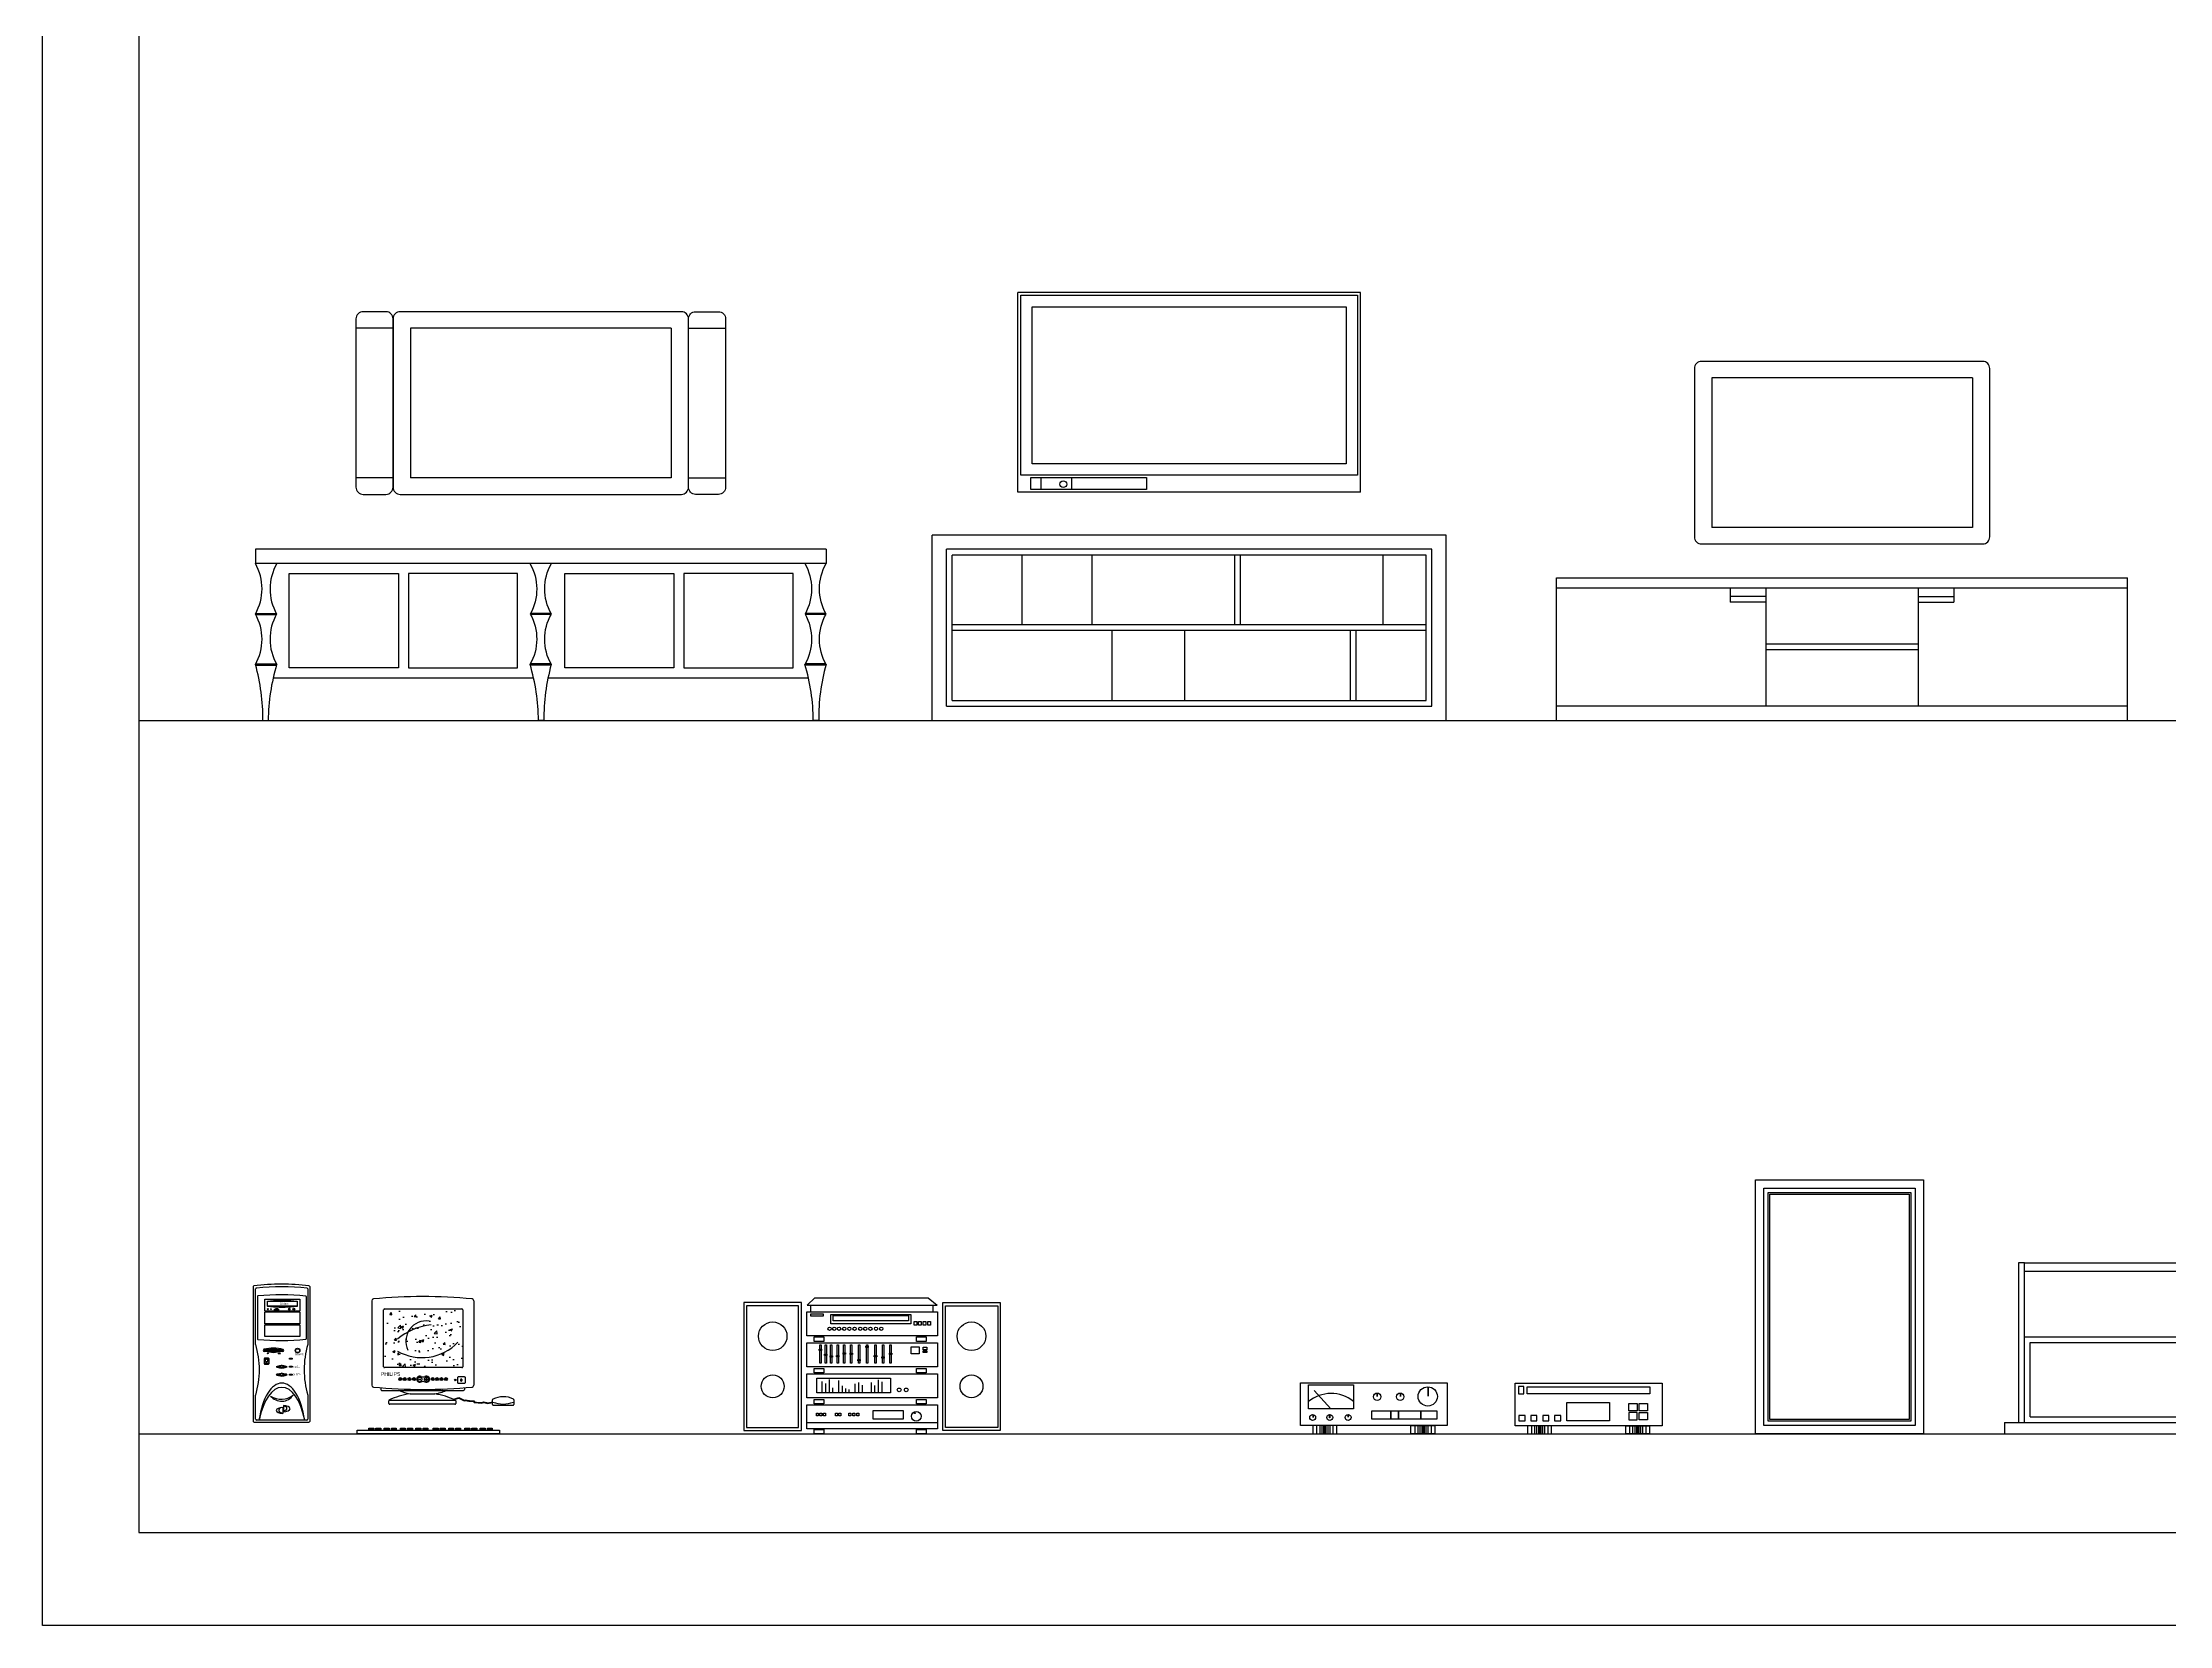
# Model space of a CAD drawing. Header units: inches. Extents: x 11.8 to 54.3, y 10.8 to 35.6.
# Drawn here: x 11.78 to 19.23, y 10.83 to 16.37 of the extents above; entities that cross this region are included whole.
import ezdxf

# ---------------------------------------------------------------- set-up
doc = ezdxf.new("R2010")
doc.units = ezdxf.units.IN
doc.header["$MEASUREMENT"] = 0
for name, color, linetype in [('02', 2, 'Continuous'), ('1', 1, 'Continuous'), ('4', 4, 'Continuous'), ('8', 8, 'Continuous'), ('kadrbm', 4, 'Continuous')]:
    doc.layers.add(name, color=color, linetype=linetype)
doc.styles.get("Standard").update_dxf_attribs({"font": 'arial.ttf'})

# ---------------------------------------------------------------- blocks, each defined once
blk = doc.blocks.new('kadrbm')
at = {"layer": 'kadrbm', "color": 4}
blk.add_lwpolyline([(0, 0), (0, 24.7972), (21, 24.7972), (21, 0), (0, 0)], close=True, dxfattribs=at)
blk.add_lwpolyline([(20.6631, 0.3257), (20.6631, 24.4603), (0.3369, 24.4603), (0.3369, 0.3257), (20.6631, 0.3257)], dxfattribs=at)

msp = doc.modelspace()

# ---------------------------------------------------------------- hatches: boundary and pattern name
at = {"layer": '8'}
h = msp.add_hatch(dxfattribs=at)
h.set_pattern_fill('AR-CONC', color=256, scale=0.011897, style=0)
h.set_pattern_definition([(50, (-48.27111, 1.78042), (0.08533445, -0.0074658), [0.00892296, -0.09815256]), (355, (-48.27111, 1.78042), (-0.01650763, 0.0894904), [0.00713837, -0.07852205]), (100.4514, (-48.264, 1.7798), (0.06882688, 0.08202455), [0.00758335, -0.08341684]), (46.1842, (-48.27111, 1.80421), (0.12697266, -0.01969226), [0.01338444, -0.14722884]), (96.6356, (-48.26053, 1.80257), (0.11119944, 0.11589353), [0.01137502, -0.12512524]), (351.1842, (-48.27111, 1.80421), (0.11119935, 0.11589362), [0.01070755, -0.11778307]), (21, (-48.259215, 1.798264), (0.0710157, -0.0479007), [0.00892296, -0.09815256]), (326, (-48.259215, 1.79826), (0.02894791, 0.08627313), [0.00713837, -0.07852205]), (71.4514, (-48.2533, 1.79427), (0.09996364, 0.03837236), [0.00758335, -0.08341684]), (37.5, (-48.271112, 1.780418), (0.001446692, 0.039605314), [0, -0.077570266, 0, -0.079711776, 0, -0.07881948]), (7.5, (-48.27111, 1.78042), (0.03129812, 0.046924266), [0, -0.04544761, 0, -0.075785674, 0, -0.030040632]), (327.5, (-48.297643, 1.78042), (0.06351035, -0.002683416), [0, -0.0297432, 0, -0.092798784, 0, -0.12313685]), (317.5, (-48.30954, 1.78042), (0.06938329, 0.01190977), [0, -0.03866616, 0, -0.06162791, 0, -0.08744501])])
h.paths.add_polyline_path([(12.9766, 11.9364, 0.414214), (12.9736, 11.9334), (12.9736, 11.7332, 0.414214), (12.9766, 11.7302), (13.2478, 11.7302, 0.414214), (13.2507, 11.7332), (13.2507, 11.9334, 0.414214), (13.2478, 11.9364)])
h = msp.add_hatch(color=256, dxfattribs=at)
h.paths.add_polyline_path([(14.7475, 11.7806), (14.7458, 11.7806), (14.7458, 11.776), (14.7475, 11.776)])
h.paths.add_polyline_path([(14.7475, 11.776), (14.7522, 11.776), (14.7522, 11.7806), (14.7475, 11.7806)])
h.paths.add_polyline_path([(14.7541, 11.7806), (14.7522, 11.7806), (14.7522, 11.776), (14.7541, 11.776)])
h.paths.add_polyline_path([(14.7274, 11.7683), (14.7257, 11.7683), (14.7257, 11.7637), (14.7274, 11.7637)])
h.paths.add_polyline_path([(14.7257, 11.7683), (14.721, 11.7683), (14.721, 11.7637), (14.7257, 11.7637)])
h.paths.add_polyline_path([(14.719, 11.7637), (14.721, 11.7637), (14.721, 11.7683), (14.719, 11.7683)])
h.paths.add_polyline_path([(14.6945, 11.7683), (14.6993, 11.7683), (14.6993, 11.7729), (14.6945, 11.7729)])
h.paths.add_polyline_path([(14.6945, 11.7729), (14.6928, 11.7729), (14.6928, 11.7683), (14.6945, 11.7683)])
h.paths.add_polyline_path([(14.7011, 11.7729), (14.6993, 11.7729), (14.6993, 11.7683), (14.7011, 11.7683)])
h.paths.add_polyline_path([(14.6653, 11.8052), (14.6634, 11.8052), (14.6634, 11.8005), (14.6653, 11.8005)])
h.paths.add_polyline_path([(14.6701, 11.8005), (14.6701, 11.8052), (14.6653, 11.8052), (14.6653, 11.8005)])
h.paths.add_polyline_path([(14.6718, 11.8052), (14.6701, 11.8052), (14.6701, 11.8005), (14.6718, 11.8005)])

# ---------------------------------------------------------------- linework, layer by layer
at = {"layer": '02'}
for p, q in [((12.5163, 12.0142), (12.5163, 11.542)), ((12.5251, 11.8118), (12.5251, 12.0064)), ((12.7079, 12.0061), (12.7079, 11.8115)), ((12.7146, 12.0142), (12.7146, 11.542)), ((12.5317, 11.9799), (12.5317, 11.8307)), ((12.5938, 11.9341), (12.5938, 11.9318)), ((12.5942, 11.9362), (12.6027, 11.938)), ((12.6027, 11.9362), (12.5942, 11.9362)), ((12.5942, 11.9362), (12.5942, 11.9362)), ((12.5943, 11.9341), (12.5943, 11.9318)), ((12.5948, 11.9341), (12.5948, 11.9318)), ((12.5953, 11.9341), (12.5953, 11.9318)), ((12.5958, 11.9341), (12.5958, 11.9318)), ((12.5963, 11.9341), (12.5963, 11.9318)), ((12.5969, 11.9341), (12.5969, 11.9318)), ((12.5973, 11.9341), (12.5973, 11.9318)), ((12.5979, 11.9341), (12.5979, 11.9318)), ((12.5983, 11.9341), (12.5983, 11.9318)), ((12.5989, 11.9341), (12.5989, 11.9318)), ((12.5994, 11.9341), (12.5994, 11.9318)), ((12.5999, 11.9341), (12.5999, 11.9318)), ((12.6004, 11.9341), (12.6004, 11.9318)), ((12.6009, 11.9341), (12.6009, 11.9318)), ((12.6014, 11.9341), (12.6014, 11.9318)), ((12.6019, 11.9341), (12.6019, 11.9318)), ((12.6024, 11.9341), (12.6024, 11.9318)), ((12.6027, 11.938), (12.6027, 11.9362)), ((12.6029, 11.9341), (12.6029, 11.9318)), ((12.6034, 11.9341), (12.6034, 11.9318)), ((12.6597, 11.9343), (12.6616, 11.9343)), ((12.7023, 11.9796), (12.7023, 11.831)), ((12.9322, 11.965), (12.9322, 11.6683)), ((12.9736, 11.7332), (12.9736, 11.9334)), ((12.9766, 11.9364), (13.2478, 11.9364)), ((13.2507, 11.9334), (13.2507, 11.7332)), ((13.2891, 11.965), (13.2891, 11.6683)), ((14.4572, 11.9497), (14.4849, 11.9748)), ((14.4572, 11.9497), (14.9128, 11.9497)), ((14.4708, 11.9264), (14.4708, 11.9497)), ((14.4849, 11.9748), (14.881, 11.9748)), ((14.881, 11.9748), (14.9128, 11.9497)), ((14.8991, 11.9264), (14.8991, 11.9497)), ((12.5663, 11.7816), (12.5697, 11.7816)), ((12.5696, 11.7796), (12.5664, 11.7796)), ((12.6049, 11.782), (12.6106, 11.782)), ((12.6104, 11.7788), (12.6051, 11.7788)), ((12.5558, 11.7431), (12.5558, 11.7626)), ((12.5563, 11.7585), (12.5563, 11.7628)), ((12.5568, 11.7633), (12.5631, 11.7633)), ((12.5573, 11.7641), (12.5693, 11.7641)), ((12.5693, 11.7416), (12.5573, 11.7416)), ((12.567, 11.7592), (12.567, 11.7583)), ((12.5682, 11.7608), (12.5682, 11.7597)), ((12.5708, 11.7626), (12.5708, 11.7431)), ((12.597, 11.7331), (12.6111, 11.7331)), ((12.597, 11.7055), (12.6111, 11.7055)), ((12.6215, 11.7331), (12.6359, 11.7331)), ((12.6215, 11.7055), (12.6359, 11.7055)), ((13.2478, 11.7302), (12.9766, 11.7302)), ((12.5251, 11.5496), (12.5251, 11.6337)), ((12.7079, 11.634), (12.7079, 11.5496)), ((12.9635, 11.6601), (12.9635, 11.6536)), ((12.9665, 11.6506), (13.2535, 11.6506)), ((13.029, 11.6887), (13.029, 11.6909)), ((13.0353, 11.6909), (13.0353, 11.6887)), ((13.0446, 11.6887), (13.0446, 11.6909)), ((13.0509, 11.6909), (13.0509, 11.6887)), ((13.061, 11.6887), (13.061, 11.6909)), ((13.0618, 11.69), (13.0628, 11.6902)), ((13.0618, 11.69), (13.0628, 11.6897)), ((13.0628, 11.6902), (13.0626, 11.69)), ((13.0626, 11.69), (13.0657, 11.69)), ((13.0628, 11.6897), (13.0626, 11.69)), ((13.0655, 11.6902), (13.0657, 11.69)), ((13.0665, 11.69), (13.0655, 11.6902)), ((13.0655, 11.6897), (13.0657, 11.69)), ((13.0665, 11.69), (13.0655, 11.6897)), ((13.066, 11.6385), (13.1529, 11.6382)), ((13.0673, 11.6909), (13.0673, 11.6887)), ((13.077, 11.6887), (13.077, 11.6909)), ((13.0801, 11.6916), (13.0798, 11.6904)), ((13.0798, 11.6904), (13.0801, 11.6907)), ((13.0798, 11.6892), (13.0801, 11.6889)), ((13.0801, 11.688), (13.0798, 11.6892)), ((13.0801, 11.6916), (13.0804, 11.6904)), ((13.0804, 11.6904), (13.0801, 11.6907)), ((13.0801, 11.6906), (13.0801, 11.689)), ((13.0804, 11.6892), (13.0801, 11.6889)), ((13.0801, 11.688), (13.0804, 11.6892)), ((13.0833, 11.6909), (13.0833, 11.6887)), ((13.0959, 11.6896), (13.1041, 11.6896)), ((13.1184, 11.6894), (13.1291, 11.6894)), ((13.1241, 11.6941), (13.1241, 11.6842)), ((13.143, 11.6924), (13.1478, 11.6924)), ((13.1478, 11.6876), (13.143, 11.6876)), ((13.1595, 11.6927), (13.1585, 11.6875)), ((13.1634, 11.6875), (13.1585, 11.6875)), ((13.1595, 11.6927), (13.1625, 11.6927)), ((13.1625, 11.6927), (13.1634, 11.6875)), ((13.1714, 11.69), (13.1738, 11.69)), ((13.1727, 11.693), (13.1743, 11.6915)), ((13.1743, 11.6884), (13.1728, 11.6868)), ((13.1758, 11.6941), (13.1758, 11.6922)), ((13.1758, 11.6876), (13.1758, 11.6858)), ((13.1775, 11.6884), (13.1791, 11.6869)), ((13.1791, 11.6932), (13.1776, 11.6916)), ((13.1782, 11.69), (13.1806, 11.69)), ((13.1914, 11.6923), (13.1914, 11.6878)), ((13.2457, 11.6921), (13.2457, 11.6868)), ((13.2565, 11.66), (13.2565, 11.6536)), ((12.6204, 11.591), (12.6204, 11.5692)), ((12.6221, 11.5971), (12.6221, 11.5753)), ((12.9921, 11.6047), (12.9921, 11.6136)), ((12.995, 11.6166), (13.2234, 11.6166)), ((13.2234, 11.6017), (12.995, 11.6017)), ((13.2198, 11.62), (13.2375, 11.6253)), ((13.2209, 11.6185), (13.2366, 11.6233)), ((13.2264, 11.6136), (13.2264, 11.6047)), ((13.2366, 11.6233), (13.2551, 11.6141)), ((13.2375, 11.6253), (13.2559, 11.6161)), ((13.2551, 11.6141), (13.2597, 11.6148)), ((13.2559, 11.6161), (13.2605, 11.6169)), ((13.2597, 11.6148), (13.272, 11.6133)), ((13.2605, 11.6169), (13.2728, 11.6153)), ((13.272, 11.6133), (13.2735, 11.6133)), ((13.2728, 11.6153), (13.2744, 11.6153)), ((13.2735, 11.6133), (13.2881, 11.6117)), ((13.2744, 11.6153), (13.289, 11.6138)), ((13.2881, 11.6117), (13.2912, 11.6079)), ((13.289, 11.6138), (13.292, 11.61)), ((13.2912, 11.6079), (13.305, 11.6064)), ((13.292, 11.61), (13.3059, 11.6084)), ((13.305, 11.6064), (13.3074, 11.6064)), ((13.3059, 11.6084), (13.3082, 11.6084)), ((13.3074, 11.6064), (13.3104, 11.6064)), ((13.3082, 11.6084), (13.3113, 11.6084)), ((13.3104, 11.6064), (13.3166, 11.6056)), ((13.3113, 11.6084), (13.3174, 11.6077)), ((13.3166, 11.6056), (13.3243, 11.6079)), ((13.3174, 11.6077), (13.3251, 11.61)), ((13.3243, 11.6079), (13.3389, 11.6048)), ((13.3251, 11.61), (13.3397, 11.6069)), ((13.3389, 11.6048), (13.3542, 11.6085)), ((13.3397, 11.6069), (13.355, 11.6105)), ((13.355, 11.6008), (13.355, 11.6172)), ((13.3574, 11.5984), (13.4274, 11.5984)), ((13.4298, 11.6176), (13.4298, 11.6008)), ((12.5193, 11.539), (12.7116, 11.539)), ((12.7049, 11.5466), (12.5281, 11.5466)), ((14.4563, 11.5384), (14.9136, 11.5384))]:
    msp.add_line(p, q, dxfattribs=at)
for points in [[(12.5588, 11.9703), (12.6786, 11.9703, -0.414214), (12.6801, 11.9688), (12.6801, 11.93, -0.414214), (12.6786, 11.9285), (12.5588, 11.9285, -0.414214), (12.5573, 11.93), (12.5573, 11.9688, -0.414214)], [(12.5588, 11.9255), (12.6786, 11.9255, -0.414214), (12.6801, 11.9241), (12.6801, 11.8852, -0.414214), (12.6786, 11.8837), (12.5588, 11.8837, -0.414214), (12.5573, 11.8852), (12.5573, 11.9241, -0.414214)], [(12.568, 11.9633), (12.6696, 11.9633, -0.414214), (12.6711, 11.9618), (12.6711, 11.9465, -0.414214), (12.6696, 11.945), (12.568, 11.945, -0.414214), (12.5665, 11.9465), (12.5665, 11.9618, -0.414214)], [(12.5685, 11.9627), (12.6693, 11.9627, -0.414214), (12.6708, 11.9612), (12.6708, 11.9471, -0.414214), (12.6693, 11.9456), (12.5685, 11.9456, -0.414214), (12.567, 11.9471), (12.567, 11.9612, -0.414214)], [(12.5588, 11.8808), (12.6786, 11.8808, -0.414214), (12.6801, 11.8793), (12.6801, 11.8405, -0.414214), (12.6786, 11.839), (12.5588, 11.839, -0.414214), (12.5573, 11.8405), (12.5573, 11.8793, -0.414214)], [(13.0465, 11.6929), (13.0488, 11.6929, -0.414214), (13.0493, 11.6924), (13.0493, 11.6908, -0.414214), (13.0488, 11.6903), (13.0465, 11.6903, -0.414214), (13.046, 11.6908), (13.046, 11.6924, -0.414214)], [(13.2357, 11.6987), (13.2566, 11.6987, -0.414214), (13.2586, 11.6967), (13.2586, 11.677, -0.414214), (13.2566, 11.675), (13.2357, 11.675, -0.414214), (13.2338, 11.677), (13.2338, 11.6967, -0.414214)]]:
    msp.add_lwpolyline(points, format="xyb", close=True, dxfattribs=at)
for points in [[(12.5916, 11.9351), (12.6054, 11.9351), (12.6054, 11.9309), (12.5916, 11.9309)], [(12.5934, 11.9343), (12.6037, 11.9343), (12.6037, 11.9315), (12.5934, 11.9315)], [(12.643, 11.9354), (12.6413, 11.9364), (12.6413, 11.9345)], [(12.6446, 11.9354), (12.6435, 11.9361), (12.6435, 11.9348)], [(12.6453, 11.9354), (12.6443, 11.9361), (12.6443, 11.9348)], [(12.6572, 11.9362), (12.6588, 11.9362), (12.6588, 11.9347), (12.6572, 11.9347)], [(12.6607, 11.9364), (12.6597, 11.9347), (12.6616, 11.9347)], [(14.4373, 11.9589), (14.2361, 11.9589), (14.2361, 11.5098), (14.4373, 11.5098)], [(14.4274, 11.9469), (14.2444, 11.9469), (14.2444, 11.5206), (14.4274, 11.5206)], [(14.4563, 11.9264), (14.9136, 11.9264), (14.9136, 11.842), (14.4563, 11.842)], [(14.9327, 11.9589), (15.1339, 11.9589), (15.1339, 11.5098), (14.9327, 11.5098)], [(14.9426, 11.9469), (15.1256, 11.9469), (15.1256, 11.5206), (14.9426, 11.5206)], [(14.4699, 11.9189), (14.5131, 11.9189), (14.5131, 11.9102), (14.4699, 11.9102)], [(14.5407, 11.9166), (14.8202, 11.9166), (14.8202, 11.8837), (14.5407, 11.8837)], [(14.5488, 11.9131), (14.8127, 11.9131), (14.8127, 11.8941), (14.5488, 11.8941)], [(14.8329, 11.8924), (14.8421, 11.8924), (14.8421, 11.8791), (14.8329, 11.8791)], [(14.8473, 11.8924), (14.8565, 11.8924), (14.8565, 11.8791), (14.8473, 11.8791)], [(14.864, 11.8924), (14.8732, 11.8924), (14.8732, 11.8791), (14.864, 11.8791)], [(14.8807, 11.8924), (14.8899, 11.8924), (14.8899, 11.8791), (14.8807, 11.8791)], [(12.5553, 11.794), (12.6203, 11.794), (12.6203, 11.7877), (12.5553, 11.7877)], [(14.4563, 11.8173), (14.9136, 11.8173), (14.9136, 11.7329), (14.4563, 11.7329)], [(14.4815, 11.8377), (14.5159, 11.8377), (14.5159, 11.8224), (14.4815, 11.8224)], [(14.4998, 11.7954), (14.5081, 11.7954), (14.5081, 11.7908), (14.4998, 11.7908)], [(14.5183, 11.7774), (14.5266, 11.7774), (14.5266, 11.7727), (14.5183, 11.7727)], [(14.5832, 11.782), (14.5915, 11.782), (14.5915, 11.7774), (14.5832, 11.7774)], [(14.6077, 11.7815), (14.6161, 11.7815), (14.6161, 11.7769), (14.6077, 11.7769)], [(14.6634, 11.8052), (14.6718, 11.8052), (14.6718, 11.8005), (14.6634, 11.8005)], [(14.6653, 11.8097), (14.6701, 11.8097), (14.6701, 11.7459), (14.6653, 11.7459)], [(14.6945, 11.8097), (14.6993, 11.8097), (14.6993, 11.7459), (14.6945, 11.7459)], [(14.721, 11.8097), (14.7257, 11.8097), (14.7257, 11.7459), (14.721, 11.7459)], [(14.7458, 11.7806), (14.7541, 11.7806), (14.7541, 11.776), (14.7458, 11.776)], [(14.7475, 11.8097), (14.7522, 11.8097), (14.7522, 11.7459), (14.7475, 11.7459)], [(14.8222, 11.8036), (14.85, 11.8036), (14.85, 11.7785), (14.8222, 11.7785)], [(14.8402, 11.8377), (14.8747, 11.8377), (14.8747, 11.8224), (14.8402, 11.8224)], [(14.8636, 11.8015), (14.8765, 11.8015), (14.8765, 11.7927), (14.8636, 11.7927)], [(14.8641, 11.7893), (14.8763, 11.7893), (14.8763, 11.7832), (14.8641, 11.7832)], [(12.5578, 11.7475), (12.5685, 11.7475), (12.5685, 11.744), (12.5578, 11.744)], [(12.5589, 11.7468), (12.5672, 11.7468), (12.5672, 11.7451), (12.5589, 11.7451)], [(12.6441, 11.7633), (12.6531, 11.7633), (12.6531, 11.7603), (12.6441, 11.7603)], [(12.6441, 11.7355), (12.6531, 11.7355), (12.6531, 11.7325), (12.6441, 11.7325)], [(12.6441, 11.707), (12.6531, 11.707), (12.6531, 11.704), (12.6441, 11.704)], [(14.4563, 11.7091), (14.9136, 11.7091), (14.9136, 11.6247), (14.4563, 11.6247)], [(14.4815, 11.7275), (14.5159, 11.7275), (14.5159, 11.7122), (14.4815, 11.7122)], [(14.5381, 11.7719), (14.5465, 11.7719), (14.5465, 11.7672), (14.5381, 11.7672)], [(14.5605, 11.7732), (14.5688, 11.7732), (14.5688, 11.7686), (14.5605, 11.7686)], [(14.6347, 11.7584), (14.6431, 11.7584), (14.6431, 11.7538), (14.6347, 11.7538)], [(14.6928, 11.7729), (14.7011, 11.7729), (14.7011, 11.7683), (14.6928, 11.7683)], [(14.719, 11.7683), (14.7274, 11.7683), (14.7274, 11.7637), (14.719, 11.7637)], [(14.8402, 11.7275), (14.8747, 11.7275), (14.8747, 11.7122), (14.8402, 11.7122)], [(14.491, 11.6932), (14.75, 11.6932), (14.75, 11.642), (14.491, 11.642)], [(14.4563, 11.6), (14.9136, 11.6), (14.9136, 11.5156), (14.4563, 11.5156)], [(14.4815, 11.6186), (14.5159, 11.6186), (14.5159, 11.6033), (14.4815, 11.6033)], [(14.4897, 11.5712), (14.4962, 11.5712), (14.4962, 11.561), (14.4897, 11.561)], [(14.5021, 11.5712), (14.5086, 11.5712), (14.5086, 11.561), (14.5021, 11.561)], [(14.5152, 11.5712), (14.5217, 11.5712), (14.5217, 11.561), (14.5152, 11.561)], [(14.5567, 11.5712), (14.5632, 11.5712), (14.5632, 11.561), (14.5567, 11.561)], [(14.5683, 11.5712), (14.5749, 11.5712), (14.5749, 11.561), (14.5683, 11.561)], [(14.604, 11.5712), (14.6106, 11.5712), (14.6106, 11.561), (14.604, 11.561)], [(14.6179, 11.5712), (14.6244, 11.5712), (14.6244, 11.561), (14.6179, 11.561)], [(14.6317, 11.5712), (14.6383, 11.5712), (14.6383, 11.561), (14.6317, 11.561)], [(14.6893, 11.5799), (14.7942, 11.5799), (14.7942, 11.5501), (14.6893, 11.5501)], [(14.8402, 11.6186), (14.8747, 11.6186), (14.8747, 11.6033), (14.8402, 11.6033)], [(12.8812, 11.5114), (13.3796, 11.5114), (13.3796, 11.4983), (12.8812, 11.4983)], [(12.9217, 11.5177), (12.9386, 11.5177), (12.9386, 11.5129), (12.9217, 11.5129)], [(12.9465, 11.5177), (12.9634, 11.5177), (12.9634, 11.5129), (12.9465, 11.5129)], [(12.9759, 11.5177), (12.9928, 11.5177), (12.9928, 11.5129), (12.9759, 11.5129)], [(13.0008, 11.5177), (13.0176, 11.5177), (13.0176, 11.5129), (13.0008, 11.5129)], [(13.0325, 11.5177), (13.0494, 11.5177), (13.0494, 11.5129), (13.0325, 11.5129)], [(13.0573, 11.5177), (13.0742, 11.5177), (13.0742, 11.5129), (13.0573, 11.5129)], [(13.0867, 11.5177), (13.1036, 11.5177), (13.1036, 11.5129), (13.0867, 11.5129)], [(13.1115, 11.5177), (13.1284, 11.5177), (13.1284, 11.5129), (13.1115, 11.5129)], [(13.1473, 11.5177), (13.1642, 11.5177), (13.1642, 11.5129), (13.1473, 11.5129)], [(13.1721, 11.5177), (13.189, 11.5177), (13.189, 11.5129), (13.1721, 11.5129)], [(13.2015, 11.5177), (13.2184, 11.5177), (13.2184, 11.5129), (13.2015, 11.5129)], [(13.2264, 11.5177), (13.2432, 11.5177), (13.2432, 11.5129), (13.2264, 11.5129)], [(13.2581, 11.5177), (13.275, 11.5177), (13.275, 11.5129), (13.2581, 11.5129)], [(13.2829, 11.5177), (13.2998, 11.5177), (13.2998, 11.5129), (13.2829, 11.5129)], [(13.3123, 11.5177), (13.3292, 11.5177), (13.3292, 11.5129), (13.3123, 11.5129)], [(13.3371, 11.5177), (13.354, 11.5177), (13.354, 11.5129), (13.3371, 11.5129)], [(14.4815, 11.5136), (14.5159, 11.5136), (14.5159, 11.4983), (14.4815, 11.4983)], [(14.8402, 11.5136), (14.8747, 11.5136), (14.8747, 11.4983), (14.8402, 11.4983)]]:
    msp.add_lwpolyline(points, close=True, dxfattribs=at)
for points in [[(14.5017, 11.7954), (14.5017, 11.8097), (14.5064, 11.8097), (14.5064, 11.7954)], [(14.5064, 11.7908), (14.5064, 11.7459), (14.5017, 11.7459), (14.5017, 11.7908)], [(14.52, 11.7774), (14.52, 11.8097), (14.5247, 11.8097), (14.5247, 11.7774)], [(14.5397, 11.7719), (14.5397, 11.8097), (14.5444, 11.8097), (14.5444, 11.7719)], [(14.5621, 11.7732), (14.5621, 11.8097), (14.5669, 11.8097), (14.5669, 11.7732)], [(14.5845, 11.782), (14.5845, 11.8097), (14.5893, 11.8097), (14.5893, 11.782)], [(14.5893, 11.7774), (14.5893, 11.7459), (14.5845, 11.7459), (14.5845, 11.7774)], [(14.6096, 11.7815), (14.6096, 11.8097), (14.6144, 11.8097), (14.6144, 11.7815)], [(14.6144, 11.7769), (14.6144, 11.7459), (14.6096, 11.7459), (14.6096, 11.7769)], [(14.6368, 11.7584), (14.6368, 11.8097), (14.6415, 11.8097), (14.6415, 11.7584)], [(14.5247, 11.7727), (14.5247, 11.7459), (14.52, 11.7459), (14.52, 11.7727)], [(14.5444, 11.7672), (14.5444, 11.7459), (14.5397, 11.7459), (14.5397, 11.7672)], [(14.5669, 11.7686), (14.5669, 11.7459), (14.5621, 11.7459), (14.5621, 11.7686)], [(14.6415, 11.7538), (14.6415, 11.7459), (14.6368, 11.7459), (14.6368, 11.7538)], [(14.5088, 11.6822), (14.5088, 11.6418)], [(14.5219, 11.6744), (14.5219, 11.6418)], [(14.5346, 11.6886), (14.5346, 11.6418)], [(14.5466, 11.6595), (14.5466, 11.6418)], [(14.5675, 11.6847), (14.5675, 11.6418)], [(14.5797, 11.6663), (14.5797, 11.6418)], [(14.5918, 11.6574), (14.5918, 11.6418)], [(14.604, 11.6542), (14.604, 11.6418)], [(14.625, 11.6737), (14.625, 11.6418)], [(14.6378, 11.6779), (14.6378, 11.6418)], [(14.6507, 11.6691), (14.6507, 11.6422)], [(14.6812, 11.6779), (14.6812, 11.6418)], [(14.6936, 11.6677), (14.6936, 11.6422)], [(14.7067, 11.6878), (14.7067, 11.6418)], [(14.7194, 11.6811), (14.7194, 11.6422)]]:
    msp.add_lwpolyline(points, dxfattribs=at)
for centre, radius in [((12.5678, 11.9353), 0.00223), ((12.5786, 11.9353), 0.00101), ((12.6431, 11.9353), 0.00324), ((12.659, 11.9353), 0.00324), ((14.3367, 11.8405), 0.0501), ((14.5361, 11.8665), 0.00576), ((14.5523, 11.8665), 0.00576), ((14.5695, 11.8665), 0.00576), ((14.5874, 11.8665), 0.00576), ((14.6053, 11.8665), 0.00576), ((14.6237, 11.8665), 0.00576), ((14.6433, 11.8665), 0.00576), ((14.6612, 11.8665), 0.00576), ((14.679, 11.8665), 0.00576), ((14.6986, 11.8665), 0.00576), ((14.717, 11.8665), 0.00576), ((15.0333, 11.8405), 0.0501), ((12.6719, 11.7899), 0.00808), ((12.672, 11.7898), 0.00686), ((12.6164, 11.733), 0.00377), ((12.6164, 11.7054), 0.00377), ((14.3367, 11.6647), 0.0401), ((15.0333, 11.6647), 0.0401), ((13.032, 11.69), 0.0052), ((13.0476, 11.69), 0.0052), ((13.0639, 11.69), 0.0052), ((13.0799, 11.69), 0.0052), ((13.1002, 11.6894), 0.00751), ((13.1239, 11.6894), 0.00751), ((13.1453, 11.69), 0.0052), ((13.1609, 11.69), 0.0052), ((13.1759, 11.69), 0.0052), ((13.176, 11.6901), 0.00194), ((13.1916, 11.69), 0.0052), ((13.1914, 11.6901), 0.00233), ((13.2245, 11.6871), 0.00289), ((14.7798, 11.6523), 0.00649), ((14.8045, 11.6523), 0.00649), ((14.8396, 11.5598), 0.0169), ((14.8344, 11.5706), 0.0013)]:
    msp.add_circle(centre, radius, dxfattribs=at)
for centre, radius, start, end in [((12.6155, 11.1925), 0.8215, 96.93714, 96.94137), ((12.5193, 12.0142), 0.00297, 96.75277, 180), ((12.6155, 11.2014), 0.8215, 83.25776, 96.75277), ((12.5281, 12.0064), 0.00297, 96.13061, 180), ((12.6155, 11.1925), 0.8215, 83.72695, 96.13061), ((12.7049, 12.0061), 0.00297, 0, 83.72695), ((12.7116, 12.0142), 0.00297, 0, 83.25776), ((12.5332, 11.9799), 0.00149, 95.76194, 180), ((12.6155, 11.1641), 0.8215, 84.03019, 95.76194), ((12.6179, 11.6234), 0.3423, 83.14217, 96.85783), ((12.6179, 12.2847), 0.3423, 263.14217, 276.85783), ((12.7008, 11.9796), 0.00149, 0, 84.03019), ((12.9382, 11.965), 0.00595, 95.47705, 180), ((13.1107, 10.1653), 1.8139, 84.52633, 95.47705), ((12.9766, 11.9334), 0.00297, 90, 180), ((13.2478, 11.9334), 0.00297, 0, 90), ((13.2832, 11.965), 0.00595, 0, 84.52633), ((13.1631, 11.659), 0.2221, 95.95229, 129.56509), ((13.1223, 11.8232), 0.0709, 81.30864, 206.46792), ((13.1354, 11.9088), 0.0157, 261.30864, 278.69136), ((12.2281, 11.7228), 0.3101, 343.31119, 16.68881), ((12.5332, 11.8307), 0.00149, 180, 264.23806), ((12.6155, 12.6466), 0.8215, 264.23806, 275.96981), ((12.556, 11.7909), 0.00404, 115.19735, 248.99612), ((12.5876, 11.6664), 0.1324, 75.18539, 104.56822), ((12.5531, 11.6559), 0.1312, 81.05466, 89.38655), ((12.5665, 11.7806), 0.000974, 103.89645, 263.61005), ((12.5695, 11.7806), 0.000974, 276.38995, 76.10355), ((12.587, 11.7419), 0.0538, 75.79513, 104.48357), ((12.587, 11.8399), 0.0538, 255.51643, 284.20487), ((12.587, 11.8376), 0.0538, 255.51643, 285.54286), ((12.6201, 11.6559), 0.1312, 89.64902, 98.19027), ((12.6053, 11.7804), 0.00162, 103.89645, 263.61005), ((12.6102, 11.7804), 0.00162, 276.38995, 76.10355), ((12.6194, 11.7909), 0.00404, 291.20315, 60.35365), ((13.005, 11.7228), 0.3101, 163.37106, 196.62894), ((12.7008, 11.831), 0.00149, 275.96981, 0), ((13.1082, 11.9396), 0.1742, 240.22853, 316.25123), ((12.5573, 11.7626), 0.00149, 90, 180), ((12.5573, 11.7431), 0.00149, 180, 270), ((12.5712, 11.7447), 0.0203, 113.45102, 137.20265), ((12.5568, 11.7628), 0.000496, 90, 180), ((12.5655, 11.7512), 0.00985, 73.96679, 129.40685), ((12.5651, 11.7521), 0.0082, 67.43822, 134.42526), ((12.5693, 11.7626), 0.00149, 0, 90), ((12.5693, 11.7431), 0.00149, 270, 0), ((12.6164, 11.6855), 0.0514, 94.33675, 112.24581), ((12.6164, 11.7806), 0.0514, 247.75408, 265.81656), ((12.6164, 11.6579), 0.0514, 94.33675, 112.24581), ((12.6164, 11.753), 0.0514, 247.75408, 265.81656), ((12.6163, 11.7331), 0.00519, 44.59279, 135.80974), ((12.6163, 11.7055), 0.00519, 44.59279, 135.80974), ((12.6163, 11.7331), 0.00519, 226.32332, 313.27308), ((12.6163, 11.7055), 0.00519, 226.32332, 313.27308), ((12.6164, 11.7806), 0.0514, 273.77984, 292.24581), ((12.6164, 11.753), 0.0514, 273.77984, 292.24581), ((12.6164, 11.6855), 0.0514, 67.75419, 86.06579), ((12.6164, 11.6579), 0.0514, 67.75419, 86.06579), ((12.9766, 11.7332), 0.00297, 180, 270), ((13.1001, 11.6896), 0.0108, 60.30384, 299.90349), ((13.1235, 11.6896), 0.0108, 238.96579, 120.86958), ((13.2478, 11.7332), 0.00297, 270, 0), ((12.6157, 11.6617), 0.0491, 218.87745, 326.19884), ((12.6147, 11.6844), 0.0652, 235.21534, 309.86095), ((12.9382, 11.6683), 0.00595, 180, 264.52295), ((13.1107, 13.468), 1.8139, 264.52295, 275.47367), ((12.9665, 11.6536), 0.00297, 180, 270), ((13.1087, 11.3587), 0.283, 98.6796, 114.34319), ((13.09, 11.7804), 0.144, 244.35073, 260.38312), ((13.0294, 11.6909), 0.000496, 102.35863, 180), ((13.0294, 11.6887), 0.000496, 180, 257.64137), ((13.0321, 11.6787), 0.013, 77.64137, 102.35863), ((13.0321, 11.701), 0.013, 257.64137, 282.35863), ((13.0332, 11.6898), 0.00173, 102.66107, 263.76138), ((13.0348, 11.6909), 0.000496, 0, 77.64137), ((13.0348, 11.6887), 0.000496, 282.35863, 0), ((13.0451, 11.6909), 0.000496, 102.35863, 180), ((13.0451, 11.6887), 0.000496, 180, 257.64137), ((13.0477, 11.6787), 0.013, 77.64137, 102.35863), ((13.0477, 11.701), 0.013, 257.64137, 282.35863), ((13.0504, 11.6909), 0.000496, 0, 77.64137), ((13.0504, 11.6887), 0.000496, 282.35863, 0), ((13.0615, 11.6909), 0.000496, 102.35863, 180), ((13.0615, 11.6887), 0.000496, 180, 257.64137), ((13.0641, 11.6787), 0.013, 77.64137, 102.35863), ((13.0641, 11.701), 0.013, 257.64137, 282.35863), ((13.0668, 11.6909), 0.000496, 0, 77.64137), ((13.0668, 11.6887), 0.000496, 282.35863, 0), ((13.0774, 11.6909), 0.000496, 102.35863, 180), ((13.0774, 11.6887), 0.000496, 180, 257.64137), ((13.0801, 11.6787), 0.013, 77.64137, 102.35863), ((13.0801, 11.701), 0.013, 257.64137, 282.35863), ((13.0828, 11.6909), 0.000496, 0, 77.64137), ((13.0828, 11.6887), 0.000496, 282.35863, 0), ((13.1118, 11.7149), 0.0172, 242.1042, 298.56179), ((13.1118, 11.6643), 0.0172, 61.43821, 117.8958), ((13.143, 11.6919), 0.000496, 90, 191.93549), ((13.1338, 11.6899), 0.00891, 348.72221, 11.93549), ((13.143, 11.6881), 0.000496, 168.72221, 270), ((13.1478, 11.6919), 0.000496, 348.06451, 90), ((13.1478, 11.6881), 0.000496, 270, 11.27779), ((13.1571, 11.6899), 0.00891, 168.06451, 191.27779), ((13.1303, 11.7804), 0.144, 279.03374, 295.64927), ((13.1087, 11.3587), 0.283, 65.6756, 81.00741), ((13.1077, 11.7804), 0.144, 299.72775, 299.75384), ((13.2456, 11.6863), 0.00325, 100.45867, 75.87451), ((13.2535, 11.6536), 0.00297, 270, 0), ((13.2832, 11.6683), 0.00595, 275.47367, 0), ((13.3928, 11.5512), 0.0773, 62.42529, 118.19592), ((12.995, 11.6136), 0.00297, 90, 180), ((12.995, 11.6047), 0.00297, 180, 270), ((13.2234, 11.6136), 0.00297, 0, 90), ((13.2234, 11.6047), 0.00297, 270, 0), ((13.3574, 11.6172), 0.00238, 118.19592, 180), ((13.3574, 11.6008), 0.00238, 180, 270), ((13.3923, 11.7032), 0.1006, 248.95054, 291.09797), ((13.4274, 11.6008), 0.00238, 270, 0), ((13.4274, 11.6176), 0.00238, 0, 62.42529), ((12.5193, 11.542), 0.00297, 180, 270), ((12.5281, 11.5496), 0.00297, 180, 270), ((12.7049, 11.5496), 0.00297, 270, 0), ((12.7116, 11.542), 0.00297, 270, 0)]:
    msp.add_arc(centre, radius, start, end, dxfattribs=at)
for centre, major_axis, ratio, start_param, end_param in [((12.5634, 11.7558), (-0.00593, 0), 0.71212, 5.489977, 10.357157), ((12.5634, 11.7557), (-0.00526, 0), 0.658119, 5.583084, 10.246621), ((12.6168, 11.4866), (0, 0.1895), 0.445378, 5.034596, 7.531775), ((12.6172, 11.4681), (0, 0.1931), 0.452174, 5.13098, 7.43539), ((12.6217, 11.5801), (-0.0242, 0), 0.451852, 4.767271, 7.7991), ((12.6215, 11.5811), (-0.0156, 0), 0.647482, 4.993237, 7.780694), ((12.6217, 11.5862), (-0.0242, 0), 0.451852, 7.869054, 10.980502)]:
    msp.add_ellipse(centre, major_axis=major_axis, ratio=ratio, start_param=start_param, end_param=end_param, dxfattribs=at)
at = {"layer": '02', "extrusion": (0, 0, -1)}
msp.add_ellipse((12.6179, 11.5875), major_axis=(0.0156, 0), ratio=0.647482, start_param=4.993237, end_param=7.585875, dxfattribs=at)
at = {"layer": '1'}
for p, q in [((16.396, 15.4984), (15.196, 15.4984)), ((15.196, 14.7983), (15.196, 15.4984)), ((16.396, 14.7983), (16.396, 15.4984)), ((13.0066, 15.3732), (12.8766, 15.3732)), ((13.9806, 15.3732), (13.0676, 15.3732)), ((13.0676, 15.3732), (13.0676, 14.8482)), ((13.9806, 15.3732), (13.9806, 14.8482)), ((14.0416, 15.3732), (14.1716, 15.3732)), ((18.5401, 15.1994), (17.6271, 15.1994)), ((17.6271, 15.1994), (17.6271, 14.6744)), ((18.5401, 15.1994), (18.5401, 14.6744)), ((13.0066, 14.8482), (12.8766, 14.8482)), ((13.9806, 14.8482), (13.0676, 14.8482)), ((14.0416, 14.8482), (14.1716, 14.8482)), ((15.276, 14.8495), (15.276, 14.8077)), ((15.3831, 14.8495), (15.3831, 14.8077)), ((16.396, 14.7983), (15.196, 14.7983)), ((14.896, 13.9983), (14.896, 14.6483)), ((16.696, 14.6483), (14.896, 14.6483)), ((16.696, 13.9983), (16.696, 14.6483)), ((18.5401, 14.6744), (17.6271, 14.6744)), ((14.5241, 14.5983), (12.5241, 14.5983)), ((12.5241, 14.5983), (12.5241, 14.5483)), ((14.5241, 14.5483), (12.5241, 14.5483)), ((14.5241, 14.5983), (14.5241, 14.5483)), ((14.946, 14.0483), (14.946, 14.5983)), ((16.646, 14.5983), (14.946, 14.5983)), ((14.966, 14.0683), (14.966, 14.5783)), ((16.626, 14.5783), (14.966, 14.5783)), ((15.211, 14.3333), (15.211, 14.5783)), ((15.456, 14.3333), (15.456, 14.5783)), ((15.956, 14.3333), (15.956, 14.5783)), ((15.976, 14.3333), (15.976, 14.5783)), ((16.476, 14.3333), (16.476, 14.5783)), ((16.626, 14.0683), (16.626, 14.5783)), ((16.646, 14.0483), (16.646, 14.5983)), ((17.0836, 13.9983), (17.0836, 14.4983)), ((17.0836, 14.4983), (19.0836, 14.4983)), ((17.0836, 14.4633), (19.0836, 14.4633)), ((17.692, 14.4633), (17.692, 14.4133)), ((17.817, 14.4633), (17.817, 14.0483)), ((18.3503, 14.4633), (18.3503, 14.0483)), ((18.4753, 14.4633), (18.4753, 14.4133)), ((19.0836, 13.9983), (19.0836, 14.4983)), ((17.817, 14.4333), (17.692, 14.4333)), ((17.817, 14.4133), (17.692, 14.4133)), ((18.3503, 14.4333), (18.4753, 14.4333)), ((18.3503, 14.4133), (18.4753, 14.4133)), ((12.5252, 14.3735), (12.5972, 14.3735)), ((12.5252, 14.3695), (12.5972, 14.3695)), ((13.5601, 14.3735), (13.4881, 14.3735)), ((13.5601, 14.3695), (13.4881, 14.3695)), ((14.523, 14.3735), (14.451, 14.3735)), ((14.523, 14.3695), (14.451, 14.3695)), ((16.626, 14.3333), (14.966, 14.3333)), ((16.626, 14.3133), (14.966, 14.3133)), ((15.526, 14.0683), (15.526, 14.3133)), ((15.781, 14.0683), (15.781, 14.3133)), ((16.361, 14.0683), (16.361, 14.3133)), ((16.381, 14.0683), (16.381, 14.3133)), ((18.3503, 14.2658), (17.817, 14.2658)), ((18.3503, 14.2458), (17.817, 14.2458)), ((12.5252, 14.1926), (12.598, 14.1926)), ((12.5257, 14.1966), (12.5975, 14.1966)), ((13.5601, 14.1926), (13.4873, 14.1926)), ((13.5596, 14.1966), (13.4878, 14.1966)), ((14.523, 14.1926), (14.4502, 14.1926)), ((14.5225, 14.1966), (14.4507, 14.1966)), ((12.5866, 14.1483), (13.4987, 14.1483)), ((13.5495, 14.1483), (14.4616, 14.1483)), ((14.946, 14.0483), (16.646, 14.0483)), ((14.966, 14.0683), (16.626, 14.0683)), ((19.0836, 14.0483), (17.0836, 14.0483)), ((12.1152, 13.9983), (32.4414, 13.9983)), ((12.5504, 13.9983), (12.5692, 13.9983)), ((13.5349, 13.9983), (13.5161, 13.9983)), ((14.4978, 13.9983), (14.479, 13.9983)), ((14.896, 13.9983), (16.696, 13.9983)), ((17.7802, 11.4983), (17.7802, 12.3884)), ((17.7802, 12.3884), (18.3686, 12.3884)), ((18.3686, 12.3884), (18.3686, 11.4983)), ((17.8092, 11.5273), (17.8092, 12.3594)), ((17.8092, 12.3594), (18.3396, 12.3594)), ((17.8242, 11.5423), (17.8242, 12.3444)), ((17.8242, 12.3444), (18.3246, 12.3444)), ((17.8302, 11.5483), (17.8302, 12.3384)), ((17.8302, 12.3384), (18.3186, 12.3384)), ((18.3186, 12.3384), (18.3186, 11.5483)), ((18.3246, 12.3444), (18.3246, 11.5423)), ((18.3396, 12.3594), (18.3396, 11.5273)), ((18.7024, 11.5383), (18.7024, 12.0983)), ((18.7024, 12.0983), (18.7224, 12.0983)), ((18.7224, 11.5383), (18.7224, 12.0983)), ((18.7224, 12.0977), (21.1824, 12.0977)), ((18.7224, 12.0683), (21.1824, 12.0683)), ((18.7224, 11.8383), (21.1824, 11.8383)), ((18.7424, 11.8183), (21.1624, 11.8183)), ((18.7424, 11.5583), (18.7424, 11.8183)), ((17.7802, 11.4983), (17.7802, 11.6097)), ((17.8092, 11.5273), (17.8092, 11.6097)), ((17.8242, 11.5423), (17.8242, 11.6097)), ((17.8302, 11.5483), (17.8302, 11.6097)), ((18.7424, 11.5583), (21.1624, 11.5583)), ((12.1152, 11.4983), (32.4414, 11.4983)), ((18.3686, 11.4983), (17.7802, 11.4983)), ((18.3396, 11.5273), (17.8092, 11.5273)), ((18.3246, 11.5423), (17.8242, 11.5423)), ((18.3186, 11.5483), (17.8302, 11.5483)), ((18.6524, 11.5383), (21.2524, 11.5383)), ((18.6524, 11.5383), (18.6524, 11.4983)), ((18.6524, 11.4983), (21.2524, 11.4983))]:
    msp.add_line(p, q, dxfattribs=at)
for points in [[(12.9016, 14.7907), (12.9816, 14.7907, 0.414214), (13.0066, 14.8157), (13.0066, 15.4057, 0.414214), (12.9816, 15.4307), (12.9016, 15.4307, 0.414214), (12.8766, 15.4057), (12.8766, 14.8157, 0.414214)], [(13.0316, 14.7907), (14.0166, 14.7907, 0.414214), (14.0416, 14.8157), (14.0416, 15.4057, 0.414214), (14.0166, 15.4307), (13.0316, 15.4307, 0.414214), (13.0066, 15.4057), (13.0066, 14.8157, 0.414214)], [(14.1466, 14.7907), (14.0666, 14.7907, -0.414214), (14.0416, 14.8157), (14.0416, 15.4057, -0.414214), (14.0666, 15.4307), (14.1466, 15.4307, -0.414214), (14.1716, 15.4057), (14.1716, 14.8157, -0.414214)], [(17.5911, 14.6169), (18.5761, 14.6169, 0.414214), (18.6011, 14.6419), (18.6011, 15.2319, 0.414214), (18.5761, 15.2569), (17.5911, 15.2569, 0.414214), (17.5661, 15.2319), (17.5661, 14.6419, 0.414214)]]:
    msp.add_lwpolyline(points, format="xyb", close=True, dxfattribs=at)
for points in [[(15.206, 15.4884), (16.386, 15.4884), (16.386, 14.8583), (15.206, 14.8583)], [(15.246, 15.4484), (16.346, 15.4484), (16.346, 14.8983), (15.246, 14.8983)], [(15.6459, 14.8077), (15.2407, 14.8077), (15.2407, 14.8495), (15.6459, 14.8495)], [(12.6427, 14.5133), (13.0252, 14.5133), (13.0252, 14.1833), (12.6427, 14.1833)], [(13.4427, 14.5133), (13.0602, 14.5133), (13.0602, 14.1833), (13.4427, 14.1833)], [(13.6083, 14.5133), (13.9908, 14.5133), (13.9908, 14.1833), (13.6083, 14.1833)], [(14.4083, 14.5133), (14.0258, 14.5133), (14.0258, 14.1833), (14.4083, 14.1833)]]:
    msp.add_lwpolyline(points, close=True, dxfattribs=at)
for points in [[(12.5241, 14.1946, 0.263629), (12.5241, 14.3715, 0.263629), (12.5241, 14.5483)], [(12.5991, 14.5483, 0.263626), (12.5983, 14.3715, 0.263626), (12.5991, 14.1946)], [(13.4862, 14.5483, -0.263626), (13.487, 14.3715, -0.263626), (13.4862, 14.1946)], [(13.5612, 14.1946, -0.263629), (13.5612, 14.3715, -0.263629), (13.5612, 14.5483)], [(14.4491, 14.5483, -0.263626), (14.4499, 14.3715, -0.263626), (14.4491, 14.1946)], [(14.5241, 14.1946, -0.263629), (14.5241, 14.3715, -0.263629), (14.5241, 14.5483)]]:
    msp.add_lwpolyline(points, format="xyb", dxfattribs=at)
msp.add_circle((15.3549, 14.8266), 0.012, dxfattribs=at)
for centre, radius, start, end in [((11.8463, 14.0053), 0.7041, 359.43082, 15.59159), ((13.2757, 13.9927), 0.7065, 163.39218, 179.54026), ((12.8096, 13.9927), 0.7065, 0.45974, 16.60782), ((14.239, 14.0053), 0.7041, 164.40841, 180.56918), ((13.7725, 13.9927), 0.7065, 0.45974, 16.60782), ((15.2019, 14.0053), 0.7041, 164.40841, 180.56918)]:
    msp.add_arc(centre, radius, start, end, dxfattribs=at)
at = {"layer": '4'}
for p, q in [((16.1857, 11.5279), (16.1857, 11.6769)), ((16.1857, 11.6769), (16.7001, 11.6769)), ((16.2137, 11.5856), (16.2137, 11.6695)), ((16.2137, 11.6695), (16.3716, 11.6695)), ((16.2927, 11.5856), (16.2343, 11.6507)), ((16.3716, 11.6695), (16.3716, 11.5856)), ((16.4548, 11.6413), (16.4548, 11.6293)), ((16.4548, 11.6413), (16.4548, 11.6413)), ((16.4548, 11.6293), (16.4548, 11.6413)), ((16.4548, 11.6293), (16.4548, 11.6293)), ((16.5363, 11.6413), (16.5363, 11.6293)), ((16.5364, 11.6413), (16.5363, 11.6413)), ((16.5363, 11.6293), (16.5364, 11.6293)), ((16.5364, 11.6293), (16.5364, 11.6413)), ((16.6329, 11.663), (16.6329, 11.6302)), ((16.6329, 11.663), (16.6329, 11.663)), ((16.6329, 11.6302), (16.6329, 11.663)), ((16.6329, 11.6302), (16.6329, 11.6302)), ((16.7001, 11.6769), (16.7001, 11.5279)), ((16.9383, 11.6756), (17.4527, 11.6756)), ((16.9383, 11.5266), (16.9383, 11.6756)), ((16.969, 11.6639), (16.9502, 11.6639)), ((16.9502, 11.6639), (16.9502, 11.6386)), ((16.9502, 11.6386), (16.969, 11.6386)), ((16.969, 11.6386), (16.969, 11.6639)), ((16.98, 11.6386), (16.98, 11.6628)), ((16.98, 11.6628), (17.4095, 11.6628)), ((17.4095, 11.6386), (16.98, 11.6386)), ((17.4095, 11.6628), (17.4095, 11.6386)), ((17.4527, 11.6756), (17.4527, 11.5266)), ((16.3716, 11.5856), (16.2137, 11.5856)), ((16.23, 11.5556), (16.23, 11.566)), ((16.23, 11.566), (16.2304, 11.566)), ((16.2304, 11.5556), (16.23, 11.5556)), ((16.2304, 11.566), (16.2304, 11.5556)), ((16.288, 11.5546), (16.288, 11.5661)), ((16.288, 11.5661), (16.2891, 11.5661)), ((16.2891, 11.5546), (16.288, 11.5546)), ((16.2891, 11.5661), (16.2891, 11.5546)), ((16.3526, 11.5565), (16.3526, 11.5661)), ((16.3526, 11.5661), (16.3535, 11.5661)), ((16.3535, 11.5565), (16.3526, 11.5565)), ((16.3535, 11.5661), (16.3535, 11.5565)), ((16.4359, 11.5499), (16.4359, 11.5792)), ((16.4359, 11.5792), (16.6641, 11.5792)), ((16.5022, 11.5499), (16.5022, 11.5792)), ((16.5022, 11.5792), (16.5022, 11.5499)), ((16.5022, 11.5792), (16.5022, 11.5792)), ((16.5296, 11.5499), (16.5296, 11.5792)), ((16.5296, 11.5792), (16.5296, 11.5499)), ((16.5296, 11.5792), (16.5296, 11.5792)), ((16.6073, 11.5499), (16.6073, 11.5792)), ((16.6073, 11.5792), (16.6073, 11.5499)), ((16.6073, 11.5792), (16.6073, 11.5792)), ((16.6641, 11.5792), (16.6641, 11.5499)), ((16.9731, 11.5625), (16.9513, 11.5625)), ((16.9513, 11.5625), (16.9513, 11.5441)), ((16.9731, 11.5441), (16.9731, 11.5625)), ((16.9926, 11.5625), (16.9926, 11.5441)), ((17.0143, 11.5625), (16.9926, 11.5625)), ((17.0143, 11.5441), (17.0143, 11.5625)), ((17.035, 11.5625), (17.035, 11.5441)), ((17.0567, 11.5625), (17.035, 11.5625)), ((17.0567, 11.5441), (17.0567, 11.5625)), ((17.0762, 11.5625), (17.0762, 11.5441)), ((17.0979, 11.5625), (17.0762, 11.5625)), ((17.0979, 11.5441), (17.0979, 11.5625)), ((17.1191, 11.5438), (17.1191, 11.6077)), ((17.1191, 11.6077), (17.2682, 11.6077)), ((17.2682, 11.6077), (17.2682, 11.5438)), ((17.336, 11.5792), (17.336, 11.6047)), ((17.336, 11.6047), (17.3651, 11.6047)), ((17.3651, 11.5792), (17.336, 11.5792)), ((17.3362, 11.5727), (17.3362, 11.5471)), ((17.3653, 11.5727), (17.3362, 11.5727)), ((17.3651, 11.6047), (17.3651, 11.5792)), ((17.3653, 11.5471), (17.3653, 11.5727)), ((17.3725, 11.579), (17.3725, 11.6045)), ((17.3725, 11.6045), (17.4017, 11.6045)), ((17.4017, 11.579), (17.3725, 11.579)), ((17.3727, 11.5469), (17.3727, 11.5725)), ((17.3727, 11.5725), (17.4019, 11.5725)), ((17.4017, 11.6045), (17.4017, 11.579)), ((17.4019, 11.5725), (17.4019, 11.5469)), ((16.7001, 11.5279), (16.1857, 11.5279)), ((16.229, 11.5279), (16.229, 11.4983)), ((16.313, 11.5279), (16.229, 11.5279)), ((16.229, 11.4983), (16.313, 11.4983)), ((16.2423, 11.5279), (16.2423, 11.4983)), ((16.2535, 11.5279), (16.2535, 11.4983)), ((16.2607, 11.5279), (16.2607, 11.4983)), ((16.267, 11.5279), (16.267, 11.4983)), ((16.271, 11.5279), (16.271, 11.4983)), ((16.275, 11.5279), (16.275, 11.4983)), ((16.2814, 11.5279), (16.2814, 11.4983)), ((16.2885, 11.5279), (16.2885, 11.4983)), ((16.2997, 11.5279), (16.2997, 11.4983)), ((16.313, 11.4983), (16.313, 11.5279)), ((16.6641, 11.5499), (16.4359, 11.5499)), ((16.5022, 11.5499), (16.5022, 11.5499)), ((16.5296, 11.5499), (16.5296, 11.5499)), ((16.5728, 11.4983), (16.5728, 11.5279)), ((16.5728, 11.5279), (16.6568, 11.5279)), ((16.6568, 11.4983), (16.5728, 11.4983)), ((16.5861, 11.5279), (16.5861, 11.4983)), ((16.5973, 11.5279), (16.5973, 11.4983)), ((16.6044, 11.5279), (16.6044, 11.4983)), ((16.6073, 11.5499), (16.6073, 11.5499)), ((16.6108, 11.5279), (16.6108, 11.4983)), ((16.6148, 11.5279), (16.6148, 11.4983)), ((16.6188, 11.5279), (16.6188, 11.4983)), ((16.6251, 11.5279), (16.6251, 11.4983)), ((16.6323, 11.5279), (16.6323, 11.4983)), ((16.6435, 11.5279), (16.6435, 11.4983)), ((16.6568, 11.5279), (16.6568, 11.4983)), ((17.4527, 11.5266), (16.9383, 11.5266)), ((16.9513, 11.5441), (16.9731, 11.5441)), ((16.9816, 11.5266), (16.9816, 11.4983)), ((17.0656, 11.5266), (16.9816, 11.5266)), ((16.9816, 11.4983), (17.0656, 11.4983)), ((16.9926, 11.5441), (17.0143, 11.5441)), ((16.9949, 11.5266), (16.9949, 11.4983)), ((17.0061, 11.5266), (17.0061, 11.4983)), ((17.0133, 11.5266), (17.0133, 11.4983)), ((17.0196, 11.5266), (17.0196, 11.4983)), ((17.0236, 11.5266), (17.0236, 11.4983)), ((17.0276, 11.5266), (17.0276, 11.4983)), ((17.034, 11.5266), (17.034, 11.4983)), ((17.035, 11.5441), (17.0567, 11.5441)), ((17.0411, 11.5266), (17.0411, 11.4983)), ((17.0523, 11.5266), (17.0523, 11.4983)), ((17.0656, 11.4983), (17.0656, 11.5266)), ((17.0762, 11.5441), (17.0979, 11.5441)), ((17.2682, 11.5438), (17.1191, 11.5438)), ((17.3254, 11.4983), (17.3254, 11.5266)), ((17.3254, 11.5266), (17.4094, 11.5266)), ((17.4094, 11.4983), (17.3254, 11.4983)), ((17.3362, 11.5471), (17.3653, 11.5471)), ((17.3387, 11.5266), (17.3387, 11.4983)), ((17.3499, 11.5266), (17.3499, 11.4983)), ((17.357, 11.5266), (17.357, 11.4983)), ((17.3634, 11.5266), (17.3634, 11.4983)), ((17.3674, 11.5266), (17.3674, 11.4983)), ((17.3714, 11.5266), (17.3714, 11.4983)), ((17.4019, 11.5469), (17.3727, 11.5469)), ((17.3777, 11.5266), (17.3777, 11.4983)), ((17.3849, 11.5266), (17.3849, 11.4983)), ((17.3961, 11.5266), (17.3961, 11.4983)), ((17.4094, 11.5266), (17.4094, 11.4983))]:
    msp.add_line(p, q, dxfattribs=at)
for centre, radius in [((16.4548, 11.6284), 0.013), ((16.5353, 11.6284), 0.013), ((16.6319, 11.6293), 0.0337), ((16.2286, 11.5557), 0.0104), ((16.2885, 11.5557), 0.0104), ((16.3528, 11.5557), 0.0104)]:
    msp.add_circle(centre, radius, dxfattribs=at)
msp.add_arc((16.293, 11.5137), 0.1259, 51.39103, 129.06196, dxfattribs=at)

# ---------------------------------------------------------------- block references
at = {"layer": 'kadrbm'}
msp.add_blockref('kadrbm', (11.7783, 10.8267), dxfattribs=at)

# ---------------------------------------------------------------- texts
at = {"layer": '02', "attachment_point": 1}
for s, insert, char_height, width in [('32X', (12.6099, 11.9581), 0.00694, 0.029068), ('MAX', (12.6245, 11.9564), 0.00496, 0.03), ('\\fﾺￚￌﾣﾤ|b0|i0|c134|p2;POWER', (12.6622, 11.779), 0.005949, 0.043576), ('\\fﾺￚￌﾣﾤ|b0|i0|c134|p2;SLEEP', (12.6559, 11.7087), 0.005949, 0.033575), ('\\fﾺￚￌﾣﾤ|b0|i0|c134|p2;RESET', (12.6568, 11.7366), 0.005949, 0.036063), ('\\fﾺￚￌﾣﾤ|b0|i0|c134|p2;PHILIPS', (12.9639, 11.7144), 0.012889, 0.087812)]:
    msp.add_mtext(s, dxfattribs=dict(at, insert=insert, char_height=char_height, width=width))

doc.saveas('drawing.dxf')
